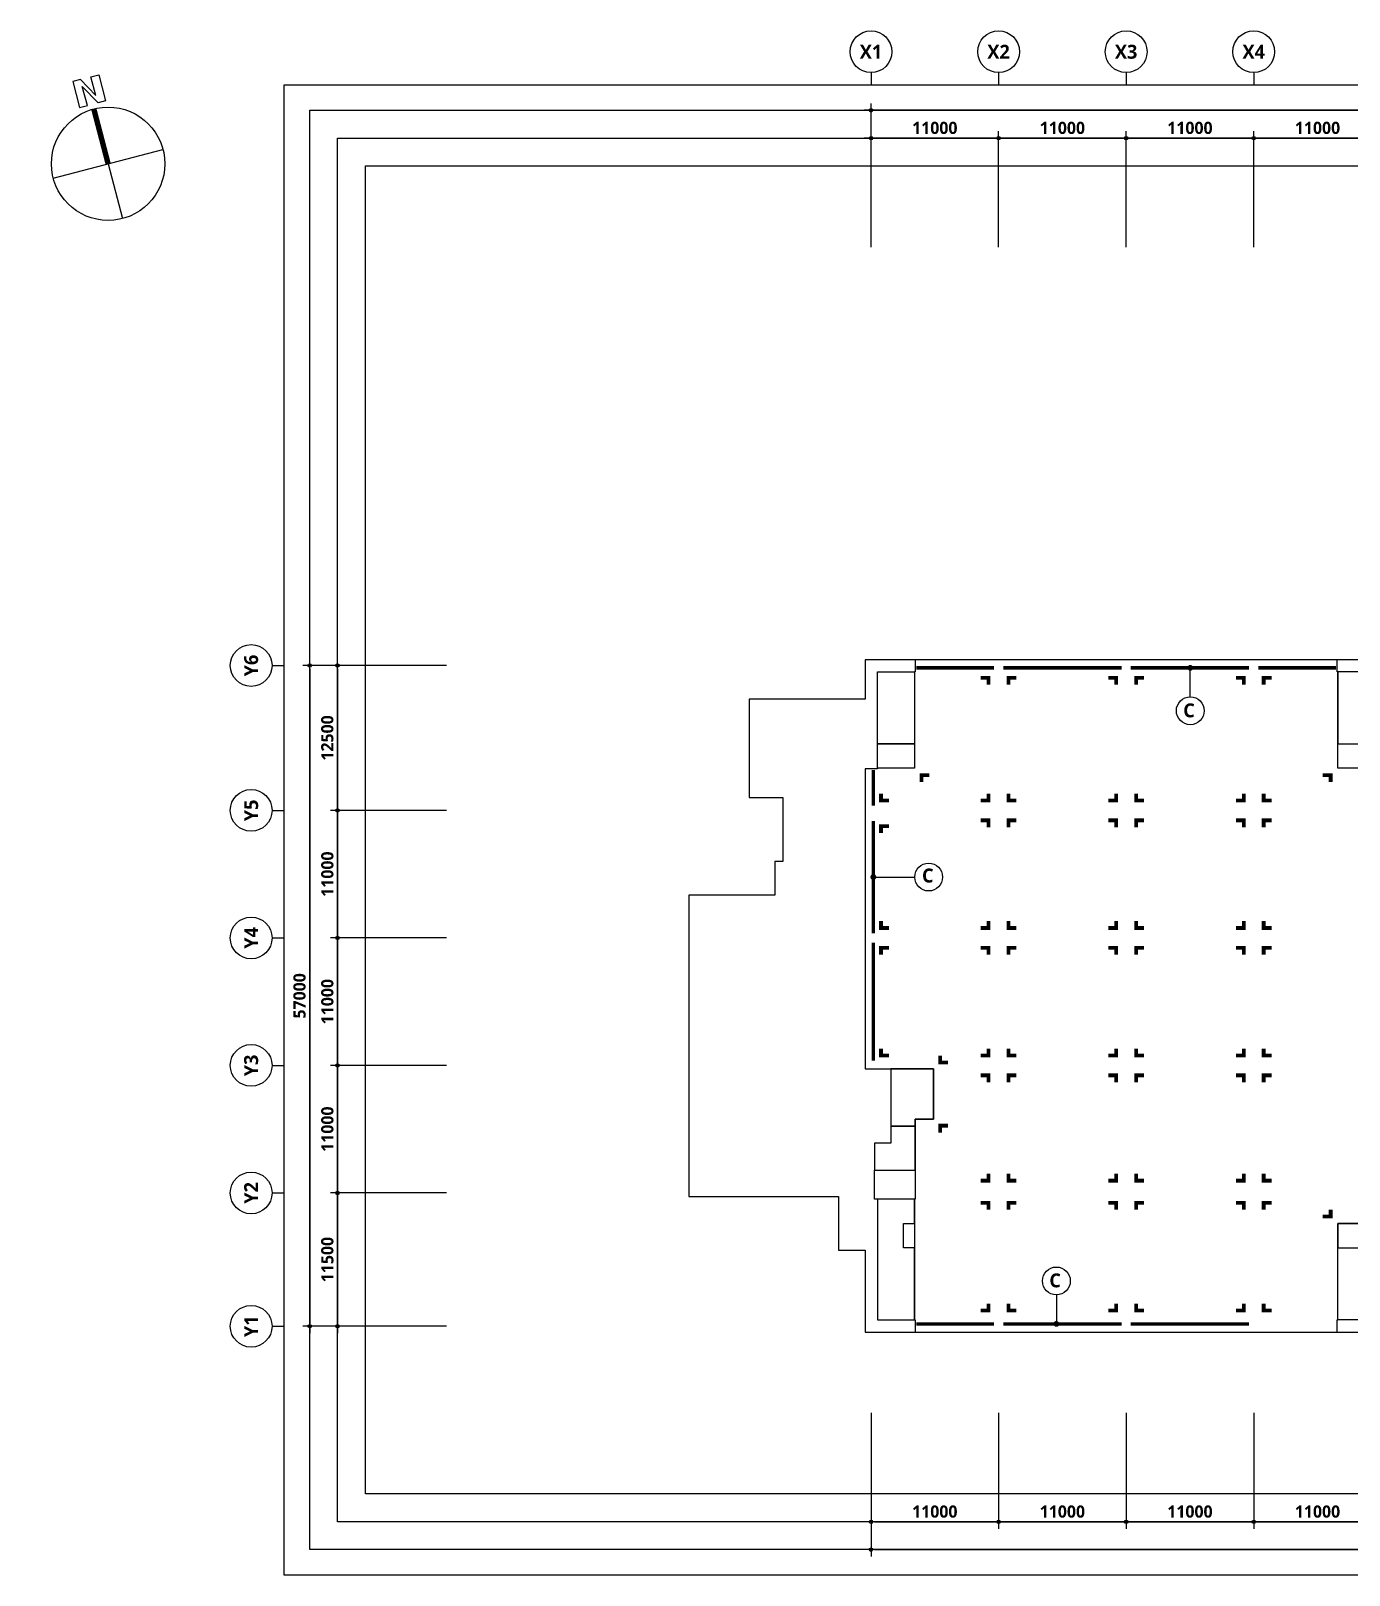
# Model space of a CAD drawing. Header units: millimetres. Extents: x 10941 to 1002000, y 7641 to 169666.
# Drawn here: x 766941 to 880607, y 36445 to 169666 of the extents above; entities that cross this region are included whole.
import ezdxf
from ezdxf.enums import TextEntityAlignment as Align

# ---------------------------------------------------------------- set-up
doc = ezdxf.new("R2010")
doc.units = ezdxf.units.MM
doc.header["$LTSCALE"] = 400
doc.header["$MEASUREMENT"] = 0
doc.header["$PDSIZE"] = -10
doc.layers.get('0').update_dxf_attribs({"linetype": 'CONTINUOUS'})
doc.layers.get('Defpoints').update_dxf_attribs({"color": 153, "linetype": 'CONTINUOUS'})
for name, color, linetype in [('A-ANNO-SYMB', 7, 'CONTINUOUS'), ('A-ANNO-TEXT1', 7, 'CONTINUOUS'), ('A-P1', 6, 'CONTINUOUS'), ('A-ST-AXIS-BUB', 7, 'CONTINUOUS'), ('A-ST-AXIS-DIM', 7, 'CONTINUOUS'), ('A-TEXT', 3, 'CONTINUOUS'), ('A-WALLb', 5, 'STD_WIREMESH_050'), ('AA-MARK', 2, 'CONTINUOUS')]:
    doc.layers.add(name, color=color, linetype=linetype)
doc.layers.add('Defpoint', color=161, linetype='CONTINUOUS', plot=False)
doc.layers.add('면적', color=210, linetype='CONTINUOUS', plot=False)
doc.styles.add('2020음성 1차', font='')
doc.styles.add('SH_대대리576', font='')
doc.styles.get("Standard").update_dxf_attribs({"font": ''})
doc.styles.get('2020음성 1차').set_extended_font_data('NanumGothic', bold=True)
doc.styles.get('SH_대대리576').set_extended_font_data('NanumGothic', bold=True)
doc.styles.get('Standard').set_extended_font_data('DotumChe')
doc.linetypes.add('STD_WIREMESH_050', pattern='A,4,-1,["X",Standard,S=0.5,R=0,X=-0.24,Y=-0.25],-1', length=6)
doc.dimstyles.new('SHP 600', dxfattribs={"dimscale": 300, "dimtxt": 3.5, "dimasz": 1, "dimexe": 2, "dimexo": 2, "dimgap": 1, "dimtad": 1, "dimdec": 0, "dimzin": 0, "dimdsep": 46, "dimtxsty": 'SH_대대리576', "dimblk": 'DIMDOT', "dimcen": 0.09, "dimclrt": 3, "dimadec": 0, "dimazin": 1, "dimtfac": 1, "dimtdec": 0, "dimtix": 1, "dimtmove": 2, "dimatfit": 0, "dimldrblk": 'DIMDOT', "dimfxl": 1, "dimtolj": 1, "dimtzin": 0, "dimarcsym": 0})

# ---------------------------------------------------------------- blocks, each defined once
blk = doc.blocks.new('G$CDADDFB7A')
at = {"layer": '면적', "elevation": 103000}
for points in [[(98950, 11700), (99500, 11700), (99500, 12000), (100000, 12000), (100000, 13000), (100000, 13000), (100000, 22700), (100000, 22700), (100000, 48600), (98950, 48600), (98950, 48650), (95750, 48650), (95750, 56950), (95700, 56950), (95700, 58000), (44500, 58000), (44500, 57500), (44500, 57500), (43950, 57500), (43950, 48650), (40750, 48650), (40750, 56950), (40700, 56950), (40700, 58000), (4300, 58000), (4300, 56950), (4250, 56950), (4250, 48650), (1050, 48650), (1050, 48600), (0, 48600), (0, 22700), (5900, 22700), (5900, 18360), (4300, 18360), (4300, 11450), (4250, 11450), (4250, 1050), (4300, 1050), (4300, 0), (40700, 0), (40700, 1050), (40750, 1050), (40750, 9350), (43950, 9350), (43950, 500), (44500, 500), (44500, 0), (66200, 0), (66200, 5650), (95750, 5650), (95750, 9350), (98950, 9350), (98950, 11700)], [(44500, 45000), (44200, 45000), (44200, 48600)]]:
    blk.add_lwpolyline(points, dxfattribs=at)
for points in [[(1050, 56950), (4250, 56950), (4250, 50750), (1050, 50750)], [(1050, 50750), (4250, 50750), (4250, 48650), (1050, 48650)], [(100000, 22700), (106350, 22700), (106350, 13000), (100000, 13000)], [(95750, 11700), (98950, 11700), (98950, 9350), (95750, 9350)], [(95750, 9350), (98950, 9350), (98950, 7250), (95750, 7250)]]:
    blk.add_lwpolyline(points, close=True, dxfattribs=at)
at = {"layer": '면적'}
for points in [[(40750, 50750), (43950, 50750), (43950, 56950), (40750, 56950), (40750, 50750), (40750, 50750)], [(98950, 50750), (95750, 50750), (95750, 56950), (98950, 56950)], [(40750, 50750), (43950, 50750), (43950, 48650), (40750, 48650)], [(95750, 50750), (98950, 50750), (98950, 48650), (95750, 48650)], [(2200, 22700), (2200, 17760), (4300, 17760), (4300, 18360), (5900, 18360), (5900, 22700)], [(2200, 17760), (2200, 16300), (800, 16300), (800, 13950), (4300, 13950), (4300, 17760), (2200, 17760)], [(800, 13950), (4300, 13950), (4300, 11450), (800, 11450)], [(4250, 9350), (4250, 11450), (1050, 11450), (1050, 1050), (4250, 1050), (4250, 7250), (3300, 7250), (3300, 9350)], [(4250, 7250), (3300, 7250), (3300, 9350), (4250, 9350)], [(40750, 7250), (43950, 7250), (43950, 9350), (40750, 9350)], [(43950, 1050), (40750, 1050), (40750, 7250), (43950, 7250)], [(98950, 1050), (95750, 1050), (95750, 7250), (98950, 7250)], [(66200, 5650), (66200, 0), (95600, 0), (95700, 0), (95700, 1050), (95750, 1050), (95750, 5650)]]:
    blk.add_lwpolyline(points, close=True, dxfattribs=at)
for points in [[(43950, 48650), (43950, 48600), (44200, 48600)], [(44500, 45000), (44500, 9400), (43950, 9400), (43950, 9350)]]:
    blk.add_lwpolyline(points, dxfattribs=at)
blk = doc.blocks.new('dr-sy-018-D-M')
at = {"layer": 'A-ANNO-SYMB'}
for p, q in [((-1, 16.4), (-2.5, 16.4)), ((-2.5, 16.4), (-2.5, 11.4)), ((-1, 16.4), (1, 12.8)), ((-1, 15.09), (1.05, 11.4)), ((-1, 11.4), (-1, 15.09)), ((1, 12.8), (1, 16.4)), ((1, 16.4), (2.5, 16.4)), ((2.5, 16.4), (2.5, 11.4)), ((-2.5, 11.4), (-1, 11.4)), ((2.5, 11.4), (1.05, 11.4)), ((-10.5, 0), (10.5, 0)), ((0, 0), (0, -10.5))]:
    blk.add_line(p, q, dxfattribs=at)
at = {"layer": 'A-ANNO-SYMB', "const_width": 1}
blk.add_lwpolyline([(0, 10.5), (0, 0)], dxfattribs=at)
at = {"layer": 'A-ANNO-SYMB'}
blk.add_circle((0, 0), 10.5, dxfattribs=at)
blk = doc.blocks.new('DIMDOT')
at = {"color": 0}
blk.add_line((-2, 0), (2, 0), dxfattribs=at)
for radius in [0.5, 0.25]:
    blk.add_circle((0, 0), radius, dxfattribs=at)
blk = doc.blocks.new('*D19812')
at = {"layer": 'A-ST-AXIS-DIM', "color": 0, "lineweight": -2}
for p, q in [((839382, 50445), (839382, 38045)), ((938382, 50445), (938382, 38045)), ((839682, 38645), (938082, 38645))]:
    blk.add_line(p, q, dxfattribs=at)
at = {"layer": 'Defpoints', "color": 0}
for p in [(839382, 51045), (938382, 51045), (938382, 38645)]:
    blk.add_point(p, dxfattribs=at)
at = {"layer": 'A-ST-AXIS-DIM', "color": 0, "linetype": 'ByBlock', "lineweight": -2, "xscale": 300, "yscale": 300, "zscale": 300, "rotation": 180}
blk.add_blockref('DIMDOT', (839382, 38645), dxfattribs=at)
at = {"layer": 'A-ST-AXIS-DIM', "color": 0, "linetype": 'ByBlock', "lineweight": -2, "xscale": 300, "yscale": 300, "zscale": 300}
blk.add_blockref('DIMDOT', (938382, 38645), dxfattribs=at)
at = {"layer": 'A-ST-AXIS-DIM', "color": 3, "insert": (888882, 39524), "char_height": 1050, "attachment_point": 5, "style": 'SH_대대리576'}
blk.add_mtext('\\A1;99000', dxfattribs=at)
blk = doc.blocks.new('*D19818')
at = {"layer": 'A-ST-AXIS-DIM', "color": 0, "lineweight": -2}
for p, q in [((872382, 50445), (872382, 40445)), ((883382, 50445), (883382, 40445)), ((872682, 41045), (883082, 41045))]:
    blk.add_line(p, q, dxfattribs=at)
at = {"layer": 'Defpoints', "color": 0}
for p in [(872382, 51045), (883382, 51045), (883382, 41045)]:
    blk.add_point(p, dxfattribs=at)
at = {"layer": 'A-ST-AXIS-DIM', "color": 0, "linetype": 'ByBlock', "lineweight": -2, "xscale": 300, "yscale": 300, "zscale": 300, "rotation": 180}
blk.add_blockref('DIMDOT', (872382, 41045), dxfattribs=at)
at = {"layer": 'A-ST-AXIS-DIM', "color": 0, "linetype": 'ByBlock', "lineweight": -2, "xscale": 300, "yscale": 300, "zscale": 300}
blk.add_blockref('DIMDOT', (883382, 41045), dxfattribs=at)
at = {"layer": 'A-ST-AXIS-DIM', "color": 3, "insert": (877882, 41921), "char_height": 1050, "attachment_point": 5, "style": 'SH_대대리576'}
blk.add_mtext('\\A1;11000', dxfattribs=at)
blk = doc.blocks.new('*D19819')
at = {"layer": 'A-ST-AXIS-DIM', "color": 0, "lineweight": -2}
for p, q in [((861382, 50445), (861382, 40445)), ((872382, 50445), (872382, 40445)), ((861682, 41045), (872082, 41045))]:
    blk.add_line(p, q, dxfattribs=at)
at = {"layer": 'Defpoints', "color": 0}
for p in [(861382, 51045), (872382, 51045), (872382, 41045)]:
    blk.add_point(p, dxfattribs=at)
at = {"layer": 'A-ST-AXIS-DIM', "color": 0, "linetype": 'ByBlock', "lineweight": -2, "xscale": 300, "yscale": 300, "zscale": 300, "rotation": 180}
blk.add_blockref('DIMDOT', (861382, 41045), dxfattribs=at)
at = {"layer": 'A-ST-AXIS-DIM', "color": 0, "linetype": 'ByBlock', "lineweight": -2, "xscale": 300, "yscale": 300, "zscale": 300}
blk.add_blockref('DIMDOT', (872382, 41045), dxfattribs=at)
at = {"layer": 'A-ST-AXIS-DIM', "color": 3, "insert": (866882, 41921), "char_height": 1050, "attachment_point": 5, "style": 'SH_대대리576'}
blk.add_mtext('\\A1;11000', dxfattribs=at)
blk = doc.blocks.new('*D19820')
at = {"layer": 'A-ST-AXIS-DIM', "color": 0, "lineweight": -2}
for p, q in [((850382, 50445), (850382, 40445)), ((861382, 50445), (861382, 40445)), ((850682, 41045), (861082, 41045))]:
    blk.add_line(p, q, dxfattribs=at)
at = {"layer": 'Defpoints', "color": 0}
for p in [(850382, 51045), (861382, 51045), (861382, 41045)]:
    blk.add_point(p, dxfattribs=at)
at = {"layer": 'A-ST-AXIS-DIM', "color": 0, "linetype": 'ByBlock', "lineweight": -2, "xscale": 300, "yscale": 300, "zscale": 300, "rotation": 180}
blk.add_blockref('DIMDOT', (850382, 41045), dxfattribs=at)
at = {"layer": 'A-ST-AXIS-DIM', "color": 0, "linetype": 'ByBlock', "lineweight": -2, "xscale": 300, "yscale": 300, "zscale": 300}
blk.add_blockref('DIMDOT', (861382, 41045), dxfattribs=at)
at = {"layer": 'A-ST-AXIS-DIM', "color": 3, "insert": (855882, 41921), "char_height": 1050, "attachment_point": 5, "style": 'SH_대대리576'}
blk.add_mtext('\\A1;11000', dxfattribs=at)
blk = doc.blocks.new('*D19821')
at = {"layer": 'A-ST-AXIS-DIM', "color": 0, "lineweight": -2}
for p, q in [((839382, 50445), (839382, 40445)), ((850382, 50445), (850382, 40445)), ((839682, 41045), (850082, 41045))]:
    blk.add_line(p, q, dxfattribs=at)
at = {"layer": 'Defpoints', "color": 0}
for p in [(839382, 51045), (850382, 51045), (850382, 41045)]:
    blk.add_point(p, dxfattribs=at)
at = {"layer": 'A-ST-AXIS-DIM', "color": 0, "linetype": 'ByBlock', "lineweight": -2, "xscale": 300, "yscale": 300, "zscale": 300, "rotation": 180}
blk.add_blockref('DIMDOT', (839382, 41045), dxfattribs=at)
at = {"layer": 'A-ST-AXIS-DIM', "color": 0, "linetype": 'ByBlock', "lineweight": -2, "xscale": 300, "yscale": 300, "zscale": 300}
blk.add_blockref('DIMDOT', (850382, 41045), dxfattribs=at)
at = {"layer": 'A-ST-AXIS-DIM', "color": 3, "insert": (844882, 41921), "char_height": 1050, "attachment_point": 5, "style": 'SH_대대리576'}
blk.add_mtext('\\A1;11000', dxfattribs=at)
blk = doc.blocks.new('A-ST-AXIS-BUB-1')
at = {"layer": 'A-ST-AXIS-BUB'}
blk.add_line((0, 350), (0, 0), dxfattribs=at)
blk.add_circle((0, 950), 600, dxfattribs=at)
blk = doc.blocks.new('*D19903')
at = {"layer": 'A-ST-AXIS-DIM', "color": 0, "lineweight": -2}
for p, q in [((802782, 114916), (792782, 114916)), ((793382, 114616), (793382, 102716)), ((802782, 102416), (792782, 102416))]:
    blk.add_line(p, q, dxfattribs=at)
at = {"layer": 'Defpoints', "color": 0}
for p in [(803382, 114916), (793382, 102416), (803382, 102416)]:
    blk.add_point(p, dxfattribs=at)
at = {"layer": 'A-ST-AXIS-DIM', "color": 0, "linetype": 'ByBlock', "lineweight": -2, "xscale": 300, "yscale": 300, "zscale": 300}
for p, rotation in [((793382, 114916), 90), ((793382, 102416), 270)]:
    blk.add_blockref('DIMDOT', p, dxfattribs=dict(at, rotation=rotation))
at = {"layer": 'A-ST-AXIS-DIM', "color": 3, "insert": (792503, 108666), "char_height": 1050, "attachment_point": 5, "rotation": 90, "style": 'SH_대대리576'}
blk.add_mtext('\\A1;12500', dxfattribs=at)
blk = doc.blocks.new('*D19904')
at = {"layer": 'A-ST-AXIS-DIM', "color": 0, "lineweight": -2}
for p, q in [((802782, 102416), (792782, 102416)), ((793382, 102116), (793382, 91716)), ((802782, 91416), (792782, 91416))]:
    blk.add_line(p, q, dxfattribs=at)
at = {"layer": 'Defpoints', "color": 0}
for p in [(803382, 102416), (793382, 91416), (803382, 91416)]:
    blk.add_point(p, dxfattribs=at)
at = {"layer": 'A-ST-AXIS-DIM', "color": 0, "linetype": 'ByBlock', "lineweight": -2, "xscale": 300, "yscale": 300, "zscale": 300}
for p, rotation in [((793382, 102416), 90), ((793382, 91416), 270)]:
    blk.add_blockref('DIMDOT', p, dxfattribs=dict(at, rotation=rotation))
at = {"layer": 'A-ST-AXIS-DIM', "color": 3, "insert": (792506, 96916), "char_height": 1050, "attachment_point": 5, "rotation": 90, "style": 'SH_대대리576'}
blk.add_mtext('\\A1;11000', dxfattribs=at)
blk = doc.blocks.new('*D19905')
at = {"layer": 'A-ST-AXIS-DIM', "color": 0, "lineweight": -2}
for p, q in [((802782, 91416), (792782, 91416)), ((793382, 91116), (793382, 80716)), ((802782, 80416), (792782, 80416))]:
    blk.add_line(p, q, dxfattribs=at)
at = {"layer": 'Defpoints', "color": 0}
for p in [(803382, 91416), (793382, 80416), (803382, 80416)]:
    blk.add_point(p, dxfattribs=at)
at = {"layer": 'A-ST-AXIS-DIM', "color": 0, "linetype": 'ByBlock', "lineweight": -2, "xscale": 300, "yscale": 300, "zscale": 300}
for p, rotation in [((793382, 91416), 90), ((793382, 80416), 270)]:
    blk.add_blockref('DIMDOT', p, dxfattribs=dict(at, rotation=rotation))
at = {"layer": 'A-ST-AXIS-DIM', "color": 3, "insert": (792506, 85916), "char_height": 1050, "attachment_point": 5, "rotation": 90, "style": 'SH_대대리576'}
blk.add_mtext('\\A1;11000', dxfattribs=at)
blk = doc.blocks.new('*D19906')
at = {"layer": 'A-ST-AXIS-DIM', "color": 0, "lineweight": -2}
for p, q in [((802782, 80416), (792782, 80416)), ((793382, 80116), (793382, 69716)), ((802782, 69416), (792782, 69416))]:
    blk.add_line(p, q, dxfattribs=at)
at = {"layer": 'Defpoints', "color": 0}
for p in [(803382, 80416), (793382, 69416), (803382, 69416)]:
    blk.add_point(p, dxfattribs=at)
at = {"layer": 'A-ST-AXIS-DIM', "color": 0, "linetype": 'ByBlock', "lineweight": -2, "xscale": 300, "yscale": 300, "zscale": 300}
for p, rotation in [((793382, 80416), 90), ((793382, 69416), 270)]:
    blk.add_blockref('DIMDOT', p, dxfattribs=dict(at, rotation=rotation))
at = {"layer": 'A-ST-AXIS-DIM', "color": 3, "insert": (792506, 74916), "char_height": 1050, "attachment_point": 5, "rotation": 90, "style": 'SH_대대리576'}
blk.add_mtext('\\A1;11000', dxfattribs=at)
blk = doc.blocks.new('*D19907')
at = {"layer": 'A-ST-AXIS-DIM', "color": 0, "lineweight": -2}
for p, q in [((802782, 69416), (792782, 69416)), ((793382, 69116), (793382, 58216)), ((802782, 57916), (792782, 57916))]:
    blk.add_line(p, q, dxfattribs=at)
at = {"layer": 'Defpoints', "color": 0}
for p in [(803382, 69416), (793382, 57916), (803382, 57916)]:
    blk.add_point(p, dxfattribs=at)
at = {"layer": 'A-ST-AXIS-DIM', "color": 0, "linetype": 'ByBlock', "lineweight": -2, "xscale": 300, "yscale": 300, "zscale": 300}
for p, rotation in [((793382, 69416), 90), ((793382, 57916), 270)]:
    blk.add_blockref('DIMDOT', p, dxfattribs=dict(at, rotation=rotation))
at = {"layer": 'A-ST-AXIS-DIM', "color": 3, "insert": (792505, 63666), "char_height": 1050, "attachment_point": 5, "rotation": 90, "style": 'SH_대대리576'}
blk.add_mtext('\\A1;11500', dxfattribs=at)
blk = doc.blocks.new('*D19908')
at = {"layer": 'A-ST-AXIS-DIM', "color": 0, "lineweight": -2}
for p, q in [((802782, 114916), (790382, 114916)), ((790982, 114616), (790982, 58216)), ((802782, 57916), (790382, 57916))]:
    blk.add_line(p, q, dxfattribs=at)
at = {"layer": 'Defpoints', "color": 0}
for p in [(803382, 114916), (790982, 57916), (803382, 57916)]:
    blk.add_point(p, dxfattribs=at)
at = {"layer": 'A-ST-AXIS-DIM', "color": 0, "linetype": 'ByBlock', "lineweight": -2, "xscale": 300, "yscale": 300, "zscale": 300}
for p, rotation in [((790982, 114916), 90), ((790982, 57916), 270)]:
    blk.add_blockref('DIMDOT', p, dxfattribs=dict(at, rotation=rotation))
at = {"layer": 'A-ST-AXIS-DIM', "color": 3, "insert": (790105, 86416), "char_height": 1050, "attachment_point": 5, "rotation": 90, "style": 'SH_대대리576'}
blk.add_mtext('\\A1;57000', dxfattribs=at)
blk = doc.blocks.new('*D19928')
at = {"layer": 'A-ST-AXIS-DIM', "color": 0, "lineweight": -2}
for p, q in [((872382, 151016), (872382, 161016)), ((883082, 160416), (872682, 160416)), ((883382, 151016), (883382, 161016))]:
    blk.add_line(p, q, dxfattribs=at)
at = {"layer": 'Defpoints', "color": 0}
for p in [(872382, 160416), (872382, 150416), (883382, 150416)]:
    blk.add_point(p, dxfattribs=at)
at = {"layer": 'A-ST-AXIS-DIM', "color": 0, "linetype": 'ByBlock', "lineweight": -2, "xscale": 300, "yscale": 300, "zscale": 300, "rotation": 180}
blk.add_blockref('DIMDOT', (872382, 160416), dxfattribs=at)
at = {"layer": 'A-ST-AXIS-DIM', "color": 0, "linetype": 'ByBlock', "lineweight": -2, "xscale": 300, "yscale": 300, "zscale": 300}
blk.add_blockref('DIMDOT', (883382, 160416), dxfattribs=at)
at = {"layer": 'A-ST-AXIS-DIM', "color": 3, "insert": (877882, 161292), "char_height": 1050, "attachment_point": 5, "style": 'SH_대대리576'}
blk.add_mtext('\\A1;11000', dxfattribs=at)
blk = doc.blocks.new('*D19929')
at = {"layer": 'A-ST-AXIS-DIM', "color": 0, "lineweight": -2}
for p, q in [((861382, 151016), (861382, 161016)), ((872082, 160416), (861682, 160416)), ((872382, 151016), (872382, 161016))]:
    blk.add_line(p, q, dxfattribs=at)
at = {"layer": 'Defpoints', "color": 0}
for p in [(861382, 160416), (861382, 150416), (872382, 150416)]:
    blk.add_point(p, dxfattribs=at)
at = {"layer": 'A-ST-AXIS-DIM', "color": 0, "linetype": 'ByBlock', "lineweight": -2, "xscale": 300, "yscale": 300, "zscale": 300, "rotation": 180}
blk.add_blockref('DIMDOT', (861382, 160416), dxfattribs=at)
at = {"layer": 'A-ST-AXIS-DIM', "color": 0, "linetype": 'ByBlock', "lineweight": -2, "xscale": 300, "yscale": 300, "zscale": 300}
blk.add_blockref('DIMDOT', (872382, 160416), dxfattribs=at)
at = {"layer": 'A-ST-AXIS-DIM', "color": 3, "insert": (866882, 161292), "char_height": 1050, "attachment_point": 5, "style": 'SH_대대리576'}
blk.add_mtext('\\A1;11000', dxfattribs=at)
blk = doc.blocks.new('*D19930')
at = {"layer": 'A-ST-AXIS-DIM', "color": 0, "lineweight": -2}
for p, q in [((850382, 151016), (850382, 161016)), ((861082, 160416), (850682, 160416)), ((861382, 151016), (861382, 161016))]:
    blk.add_line(p, q, dxfattribs=at)
at = {"layer": 'Defpoints', "color": 0}
for p in [(850382, 160416), (850382, 150416), (861382, 150416)]:
    blk.add_point(p, dxfattribs=at)
at = {"layer": 'A-ST-AXIS-DIM', "color": 0, "linetype": 'ByBlock', "lineweight": -2, "xscale": 300, "yscale": 300, "zscale": 300, "rotation": 180}
blk.add_blockref('DIMDOT', (850382, 160416), dxfattribs=at)
at = {"layer": 'A-ST-AXIS-DIM', "color": 0, "linetype": 'ByBlock', "lineweight": -2, "xscale": 300, "yscale": 300, "zscale": 300}
blk.add_blockref('DIMDOT', (861382, 160416), dxfattribs=at)
at = {"layer": 'A-ST-AXIS-DIM', "color": 3, "insert": (855882, 161292), "char_height": 1050, "attachment_point": 5, "style": 'SH_대대리576'}
blk.add_mtext('\\A1;11000', dxfattribs=at)
blk = doc.blocks.new('*D19931')
at = {"layer": 'A-ST-AXIS-DIM', "color": 0, "lineweight": -2}
for p, q in [((839382, 151016), (839382, 161016)), ((850082, 160416), (839682, 160416)), ((850382, 151016), (850382, 161016))]:
    blk.add_line(p, q, dxfattribs=at)
at = {"layer": 'Defpoints', "color": 0}
for p in [(839382, 160416), (839382, 150416), (850382, 150416)]:
    blk.add_point(p, dxfattribs=at)
at = {"layer": 'A-ST-AXIS-DIM', "color": 0, "linetype": 'ByBlock', "lineweight": -2, "xscale": 300, "yscale": 300, "zscale": 300, "rotation": 180}
blk.add_blockref('DIMDOT', (839382, 160416), dxfattribs=at)
at = {"layer": 'A-ST-AXIS-DIM', "color": 0, "linetype": 'ByBlock', "lineweight": -2, "xscale": 300, "yscale": 300, "zscale": 300}
blk.add_blockref('DIMDOT', (850382, 160416), dxfattribs=at)
at = {"layer": 'A-ST-AXIS-DIM', "color": 3, "insert": (844882, 161292), "char_height": 1050, "attachment_point": 5, "style": 'SH_대대리576'}
blk.add_mtext('\\A1;11000', dxfattribs=at)
blk = doc.blocks.new('*D19932')
at = {"layer": 'A-ST-AXIS-DIM', "color": 0, "lineweight": -2}
for p, q in [((839382, 151016), (839382, 163416)), ((944682, 162816), (839682, 162816)), ((944982, 151016), (944982, 163416))]:
    blk.add_line(p, q, dxfattribs=at)
at = {"layer": 'Defpoints', "color": 0}
for p in [(839382, 162816), (839382, 150416), (944982, 150416)]:
    blk.add_point(p, dxfattribs=at)
at = {"layer": 'A-ST-AXIS-DIM', "color": 0, "linetype": 'ByBlock', "lineweight": -2, "xscale": 300, "yscale": 300, "zscale": 300, "rotation": 180}
blk.add_blockref('DIMDOT', (839382, 162816), dxfattribs=at)
at = {"layer": 'A-ST-AXIS-DIM', "color": 0, "linetype": 'ByBlock', "lineweight": -2, "xscale": 300, "yscale": 300, "zscale": 300}
blk.add_blockref('DIMDOT', (944982, 162816), dxfattribs=at)
at = {"layer": 'A-ST-AXIS-DIM', "color": 3, "insert": (892182, 163696), "char_height": 1050, "attachment_point": 5, "style": 'SH_대대리576'}
blk.add_mtext('\\A1;105600', dxfattribs=at)

msp = doc.modelspace()

# ---------------------------------------------------------------- linework, layer by layer
at = {"layer": 'A-P1', "const_width": 326.7}
for points in [[(848841.2, 113856.3), (849521.8, 113856.3), (849521.8, 113266.5)], [(851922.4, 113856.3), (851241.8, 113856.3), (851241.8, 113266.5)], [(859841.2, 113856.3), (860521.8, 113856.3), (860521.8, 113266.5)], [(862922.4, 113856.3), (862241.8, 113856.3), (862241.8, 113266.5)], [(870841.2, 113856.3), (871521.8, 113856.3), (871521.8, 113266.5)], [(873922.4, 113856.3), (873241.8, 113856.3), (873241.8, 113266.5)], [(844422.4, 105456.3), (843741.8, 105456.3), (843741.8, 104866.5)], [(878341.2, 105456.3), (879021.8, 105456.3), (879021.8, 104866.5)], [(840922.4, 103276.3), (840241.8, 103276.3), (840241.8, 103866.2)], [(848841.2, 103276.3), (849521.8, 103276.3), (849521.8, 103866.2)], [(851922.4, 103276.3), (851241.8, 103276.3), (851241.8, 103866.2)], [(859841.2, 103276.3), (860521.8, 103276.3), (860521.8, 103866.2)], [(862922.4, 103276.3), (862241.8, 103276.3), (862241.8, 103866.2)], [(870841.2, 103276.3), (871521.8, 103276.3), (871521.8, 103866.2)], [(873922.4, 103276.3), (873241.8, 103276.3), (873241.8, 103866.2)], [(848841.2, 101556.3), (849521.8, 101556.3), (849521.8, 100966.5)], [(851922.4, 101556.3), (851241.8, 101556.3), (851241.8, 100966.5)], [(859841.2, 101556.3), (860521.8, 101556.3), (860521.8, 100966.5)], [(862922.4, 101556.3), (862241.8, 101556.3), (862241.8, 100966.5)], [(870841.2, 101556.3), (871521.8, 101556.3), (871521.8, 100966.5)], [(873922.4, 101556.3), (873241.8, 101556.3), (873241.8, 100966.5)], [(840922.4, 101056.3), (840241.8, 101056.3), (840241.8, 100466.5)], [(840922.4, 92276.3), (840241.8, 92276.3), (840241.8, 92866.2)], [(848841.2, 92276.3), (849521.8, 92276.3), (849521.8, 92866.2)], [(851922.4, 92276.3), (851241.8, 92276.3), (851241.8, 92866.2)], [(859841.2, 92276.3), (860521.8, 92276.3), (860521.8, 92866.2)], [(862922.4, 92276.3), (862241.8, 92276.3), (862241.8, 92866.2)], [(870841.2, 92276.3), (871521.8, 92276.3), (871521.8, 92866.2)], [(873922.4, 92276.3), (873241.8, 92276.3), (873241.8, 92866.2)], [(840922.4, 90556.3), (840241.8, 90556.3), (840241.8, 89966.5)], [(848841.2, 90556.3), (849521.8, 90556.3), (849521.8, 89966.5)], [(851922.4, 90556.3), (851241.8, 90556.3), (851241.8, 89966.5)], [(859841.2, 90556.3), (860521.8, 90556.3), (860521.8, 89966.5)], [(862922.4, 90556.3), (862241.8, 90556.3), (862241.8, 89966.5)], [(870841.2, 90556.3), (871521.8, 90556.3), (871521.8, 89966.5)], [(873922.4, 90556.3), (873241.8, 90556.3), (873241.8, 89966.5)], [(840922.4, 81276.3), (840241.8, 81276.3), (840241.8, 81866.2)], [(846022.4, 80676.3), (845341.8, 80676.3), (845341.8, 81266.2)], [(848841.2, 81276.3), (849521.8, 81276.3), (849521.8, 81866.2)], [(851922.4, 81276.3), (851241.8, 81276.3), (851241.8, 81866.2)], [(859841.2, 81276.3), (860521.8, 81276.3), (860521.8, 81866.2)], [(862922.4, 81276.3), (862241.8, 81276.3), (862241.8, 81866.2)], [(870841.2, 81276.3), (871521.8, 81276.3), (871521.8, 81866.2)], [(873922.4, 81276.3), (873241.8, 81276.3), (873241.8, 81866.2)], [(848841.2, 79556.3), (849521.8, 79556.3), (849521.8, 78966.5)], [(851922.4, 79556.3), (851241.8, 79556.3), (851241.8, 78966.5)], [(859841.2, 79556.3), (860521.8, 79556.3), (860521.8, 78966.5)], [(862922.4, 79556.3), (862241.8, 79556.3), (862241.8, 78966.5)], [(870841.2, 79556.3), (871521.8, 79556.3), (871521.8, 78966.5)], [(873922.4, 79556.3), (873241.8, 79556.3), (873241.8, 78966.5)], [(846022.4, 75216.3), (845341.8, 75216.3), (845341.8, 74626.5)], [(848841.2, 70476.3), (849521.8, 70476.3), (849521.8, 71066.2)], [(851922.4, 70476.3), (851241.8, 70476.3), (851241.8, 71066.2)], [(859841.2, 70476.3), (860521.8, 70476.3), (860521.8, 71066.2)], [(862922.4, 70476.3), (862241.8, 70476.3), (862241.8, 71066.2)], [(870841.2, 70476.3), (871521.8, 70476.3), (871521.8, 71066.2)], [(873922.4, 70476.3), (873241.8, 70476.3), (873241.8, 71066.2)], [(848841.2, 68556.3), (849521.8, 68556.3), (849521.8, 67966.5)], [(851922.4, 68556.3), (851241.8, 68556.3), (851241.8, 67966.5)], [(859841.2, 68556.3), (860521.8, 68556.3), (860521.8, 67966.5)], [(862922.4, 68556.3), (862241.8, 68556.3), (862241.8, 67966.5)], [(870841.2, 68556.3), (871521.8, 68556.3), (871521.8, 67966.5)], [(873922.4, 68556.3), (873241.8, 68556.3), (873241.8, 67966.5)], [(878341.2, 67376.3), (879021.8, 67376.3), (879021.8, 67966.2)], [(848841.2, 59276.3), (849521.8, 59276.3), (849521.8, 59866.2)], [(851922.4, 59276.3), (851241.8, 59276.3), (851241.8, 59866.2)], [(859841.2, 59276.3), (860521.8, 59276.3), (860521.8, 59866.2)], [(862922.4, 59276.3), (862241.8, 59276.3), (862241.8, 59866.2)], [(870841.2, 59276.3), (871521.8, 59276.3), (871521.8, 59866.2)], [(873922.4, 59276.3), (873241.8, 59276.3), (873241.8, 59866.2)]]:
    msp.add_lwpolyline(points, dxfattribs=at)
at = {"layer": 'A-TEXT', "color": 7}
for centre in [(866912.6, 111010.4), (844351.5, 96666.3), (855367.9, 61822.3)]:
    msp.add_circle(centre, 1200, dxfattribs=at)
at = {"layer": 'A-WALLb', "ltscale": 600, "const_width": 300}
for points in [[(843281.8, 114716.3), (849981.8, 114716.3)], [(850781.8, 114716.3), (860981.8, 114716.3)], [(861781.8, 114716.3), (871981.8, 114716.3)], [(872781.8, 114716.3), (879481.8, 114716.3)], [(839581.8, 102816.3), (839581.8, 105916.3)], [(839581.8, 91816.3), (839581.8, 101516.3)], [(839581.8, 80816.3), (839581.8, 91016.3)], [(843281.8, 58116.3), (849981.8, 58116.3)], [(850781.8, 58116.3), (860981.8, 58116.3)], [(861781.8, 58116.3), (871981.8, 58116.3)]]:
    msp.add_lwpolyline(points, dxfattribs=at)
at = {"layer": 'AA-MARK', "color": 0, "const_width": 249.8}
for points in [[(866787.4, 114716.3, 1), (867037.7, 114716.3, 1)], [(839456.7, 96666.3, 1), (839706.9, 96666.3, 1)], [(855242.7, 58116.3, -1), (855493, 58116.3, -1)]]:
    msp.add_lwpolyline(points, format="xyb", close=True, dxfattribs=at)
at = {"layer": 'AA-MARK', "color": 0}
for points in [[(866912.6, 112210.4), (866912.6, 114716.3)], [(839581.8, 96666.3), (843151.5, 96666.3)], [(855367.9, 60622.3), (855367.9, 58116.3)]]:
    msp.add_lwpolyline(points, dxfattribs=at)
at = {"layer": 'Defpoint'}
for points in [[(959981.8, 36444.9), (788781.8, 36444.9), (788781.8, 165016.3), (959981.8, 165016.3)], [(957781.8, 38644.9), (790981.8, 38644.9), (790981.8, 162816.3), (957781.8, 162816.3)], [(955381.8, 41044.9), (793381.8, 41044.9), (793381.8, 160416.3), (955381.8, 160416.3)], [(952981.8, 43444.9), (795781.8, 43444.9), (795781.8, 158016.3), (952981.8, 158016.3)]]:
    msp.add_lwpolyline(points, close=True, dxfattribs=at)
msp.add_lwpolyline([(883881.8, 115416.3), (879381.8, 115416.3), (843681.8, 115416.3), (838881.8, 115416.3), (838881.8, 112016.3), (828881.8, 112016.3), (828881.8, 103516.3), (831781.8, 103516.3), (831781.8, 98016.3), (831081.8, 98016.3), (831081.8, 95116.3), (823681.8, 95116.3), (823681.8, 69116.3), (836581.8, 69116.3), (836581.8, 64466.3), (838881.8, 64466.3), (838881.8, 57416.3), (938381.8, 57416.3)], dxfattribs=at)

# ---------------------------------------------------------------- block references
at = {"xscale": 465.6960000000489, "yscale": 465.6960000000489, "zscale": 465.6960000000489, "rotation": 14.62512501076412}
msp.add_blockref('dr-sy-018-D-M', (773600, 158200), dxfattribs=at)
msp.add_blockref('G$CDADDFB7A', (838881.8, 57416.3))
at = {"layer": 'A-ST-AXIS-BUB', "xscale": 3, "yscale": 3, "zscale": 3}
for p in [(839381.8, 165016.3), (850381.8, 165016.3), (861381.8, 165016.3), (872381.8, 165016.3)]:
    msp.add_blockref('A-ST-AXIS-BUB-1', p, dxfattribs=at)
at = {"layer": 'A-ST-AXIS-BUB', "xscale": 3, "yscale": 3, "zscale": 3, "rotation": 90}
for p in [(788781.8, 114916.3), (788781.8, 102416.3), (788781.8, 91416.3), (788781.8, 80416.3), (788781.8, 69416.3), (788781.8, 57916.3)]:
    msp.add_blockref('A-ST-AXIS-BUB-1', p, dxfattribs=at)

# ---------------------------------------------------------------- texts
at = {"layer": 'A-ANNO-TEXT1', "style": 'SH_대대리576'}
for s, p in [('X1', (839381.8, 167866.3)), ('X2', (850381.8, 167866.3)), ('X3', (861381.8, 167866.3)), ('X4', (872381.8, 167866.3))]:
    msp.add_text(s, height=1200, dxfattribs=at).set_placement(p, align=Align.MIDDLE_CENTER)
for s, p in [('Y6', (785931.8, 114916.3)), ('Y5', (785931.8, 102416.3)), ('Y4', (785931.8, 91416.3)), ('Y3', (785931.8, 80416.3)), ('Y2', (785931.8, 69416.3)), ('Y1', (785931.8, 57916.3))]:
    msp.add_text(s, height=1200, rotation=90, dxfattribs=at).set_placement(p, align=Align.MIDDLE_CENTER)
at = {"layer": 'A-TEXT', "style": '2020음성 1차'}
for p in [(866305.3, 110445.9), (843780.4, 96199.4), (854760.7, 61272)]:
    msp.add_text('C', height=1200, dxfattribs=at).set_placement(p)

# ---------------------------------------------------------------- dimensions: what is measured, and where the dimension line sits
at = {"layer": 'A-ST-AXIS-DIM'}
for base, p1, p2, picture, middle in [((839381.8, 162816.3), (944981.8, 150416.3), (839381.8, 150416.3), '*D19932', (892181.8, 163695.8)), ((839381.8, 160416.3), (850381.8, 150416.3), (839381.8, 150416.3), '*D19931', (844881.8, 161292.1)), ((850381.8, 160416.3), (861381.8, 150416.3), (850381.8, 150416.3), '*D19930', (855881.8, 161292.1)), ((861381.8, 160416.3), (872381.8, 150416.3), (861381.8, 150416.3), '*D19929', (866881.8, 161292.1)), ((872381.8, 160416.3), (883381.8, 150416.3), (872381.8, 150416.3), '*D19928', (877881.8, 161292.1))]:
    dim = msp.add_linear_dim(base=base, p1=p1, p2=p2, dimstyle='SHP 600', dxfattribs=at)
    dim.commit()
    dim.dimension.update_dxf_attribs({"geometry": picture, "text_midpoint": middle})
for base, p1, p2, angle, picture, middle in [((790981.8, 57916.3), (803381.8, 114916.3), (803381.8, 57916.3), 90, '*D19908', (790104.6, 86416.3)), ((793381.8, 102416.3), (803381.8, 114916.3), (803381.8, 102416.3), 90, '*D19903', (792503.1, 108666.3)), ((793381.8, 91416.3), (803381.8, 102416.3), (803381.8, 91416.3), 90, '*D19904', (792506.1, 96916.3)), ((793381.8, 80416.3), (803381.8, 91416.3), (803381.8, 80416.3), 90, '*D19905', (792506.1, 85916.3)), ((793381.8, 69416.3), (803381.8, 80416.3), (803381.8, 69416.3), 90, '*D19906', (792506.1, 74916.3)), ((793381.8, 57916.3), (803381.8, 69416.3), (803381.8, 57916.3), 90, '*D19907', (792504.6, 63666.3)), ((938381.8, 38644.9), (839381.8, 51044.9), (938381.8, 51044.9), 180, '*D19812', (888881.8, 39524.3)), ((850381.8, 41044.9), (839381.8, 51044.9), (850381.8, 51044.9), 180, '*D19821', (844881.8, 41920.6)), ((861381.8, 41044.9), (850381.8, 51044.9), (861381.8, 51044.9), 180, '*D19820', (855881.8, 41920.6)), ((872381.8, 41044.9), (861381.8, 51044.9), (872381.8, 51044.9), 180, '*D19819', (866881.8, 41920.6)), ((883381.8, 41044.9), (872381.8, 51044.9), (883381.8, 51044.9), 180, '*D19818', (877881.8, 41920.6))]:
    dim = msp.add_linear_dim(base=base, p1=p1, p2=p2, angle=angle, dimstyle='SHP 600', dxfattribs=at)
    dim.commit()
    dim.dimension.update_dxf_attribs({"geometry": picture, "text_midpoint": middle})

doc.saveas('drawing.dxf')
